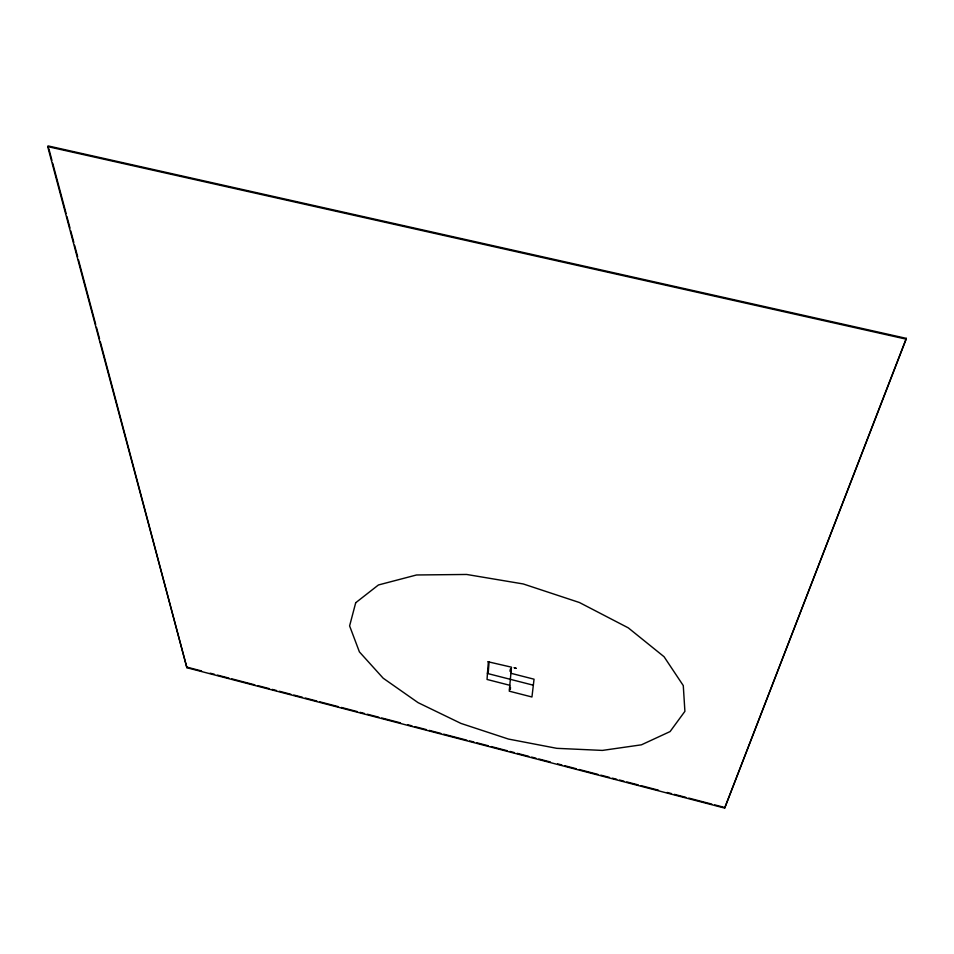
<?xml version="1.0" encoding="UTF-8"?>
<svg xmlns="http://www.w3.org/2000/svg" width="954" height="954" viewBox="0 0 954 954"><rect width="100%" height="100%" fill="white"/><g stroke="black" fill="none" stroke-linecap="round" stroke-linejoin="round"><path stroke-width="1.43" d="M488.353 673.214L487.47 672.987L487.053 679.463L509.806 685.294M488.209 661.802L511.463 667.168L511.261 669.434L510.581 669.159M488.376 661.766L487.47 673.059M488.198 673.166L489.092 662.028L488.209 661.73M510.402 671.234L511.082 671.306L509.269 691.173L531.95 696.992L534.049 679.2L510.903 673.285M510.545 671.163L510.712 669.303M510.748 671.222L510.915 669.35M510.986 671.389L511.177 669.314M509.782 689.289L509.949 687.5M509.973 689.337L510.14 687.548M510.283 687.488L509.615 687.417M906.169 339.147L906.3 338.36L48.082 145.914L47.7 146.606L186.889 667.717L724.67 808.086L906.169 339.147L47.7 146.606M724.67 808.086L906.3 338.36M186.889 667.717L100.313 341.747M511.261 669.338L510.378 669.112L510.187 671.187L511.07 671.413M487.446 673.476L533.334 685.21M509.627 687.309L510.497 687.536L510.307 689.527L509.448 689.205M187.103 667.18L201.521 670.948M210.166 673.202L214.495 674.335M217.381 675.086L228.912 678.091M231.798 678.843L254.861 684.865M257.735 685.616L269.267 688.633M272.152 689.384L276.481 690.505M279.367 691.256L290.898 694.274M293.772 695.025L302.43 697.279M305.316 698.03L316.847 701.047M319.721 701.798L338.467 706.687M341.353 707.439L357.201 711.577M360.087 712.328L364.416 713.461M367.29 714.212L378.833 717.217M381.707 717.968L400.453 722.858M407.656 724.742L411.985 725.875M414.871 726.626L426.402 729.631M429.276 730.382L440.808 733.387M443.693 734.151L466.756 740.161M469.642 740.912L473.971 742.045M476.857 742.796L488.388 745.801M491.262 746.565L507.123 750.703M510.008 751.454L514.325 752.575M517.211 753.326L528.743 756.343M531.628 757.094L535.957 758.215M538.831 758.979L550.375 761.984M557.577 763.868L561.906 764.989M564.78 765.74L576.311 768.757M579.197 769.508L597.943 774.398M600.817 775.149L609.475 777.403M612.349 778.154L616.678 779.287M619.563 780.038L623.892 781.171M626.766 781.922L638.298 784.927M641.183 785.679L658.487 790.198M667.132 792.452L671.461 793.585M674.335 794.336L685.866 797.341M688.752 798.093L711.815 804.115M714.701 804.866L723.347 807.12M48.857 148.788L51.921 160.32M52.697 163.194L66.136 213.589M66.899 216.475L69.976 227.994M70.739 230.868L73.816 242.388M74.579 245.273L77.656 256.793M78.419 259.667L95.698 324.467M96.473 327.353L99.55 338.873M355.711 602.737L349.605 625.907L359.408 651.892L383.174 678.199L418.09 702.657L460.985 723.43L508.41 739.052L556.79 748.33L602.391 750.416L641.422 744.824L670.078 731.575L684.9 711.338L683.279 685.592L664.056 656.722L628.281 627.863L579.436 602.523L523.245 583.955L466.661 574.463L416.54 574.976L378.428 584.969L355.711 602.737M514.289 667.752L516.15 668.349L514.289 667.752"/></g></svg>
